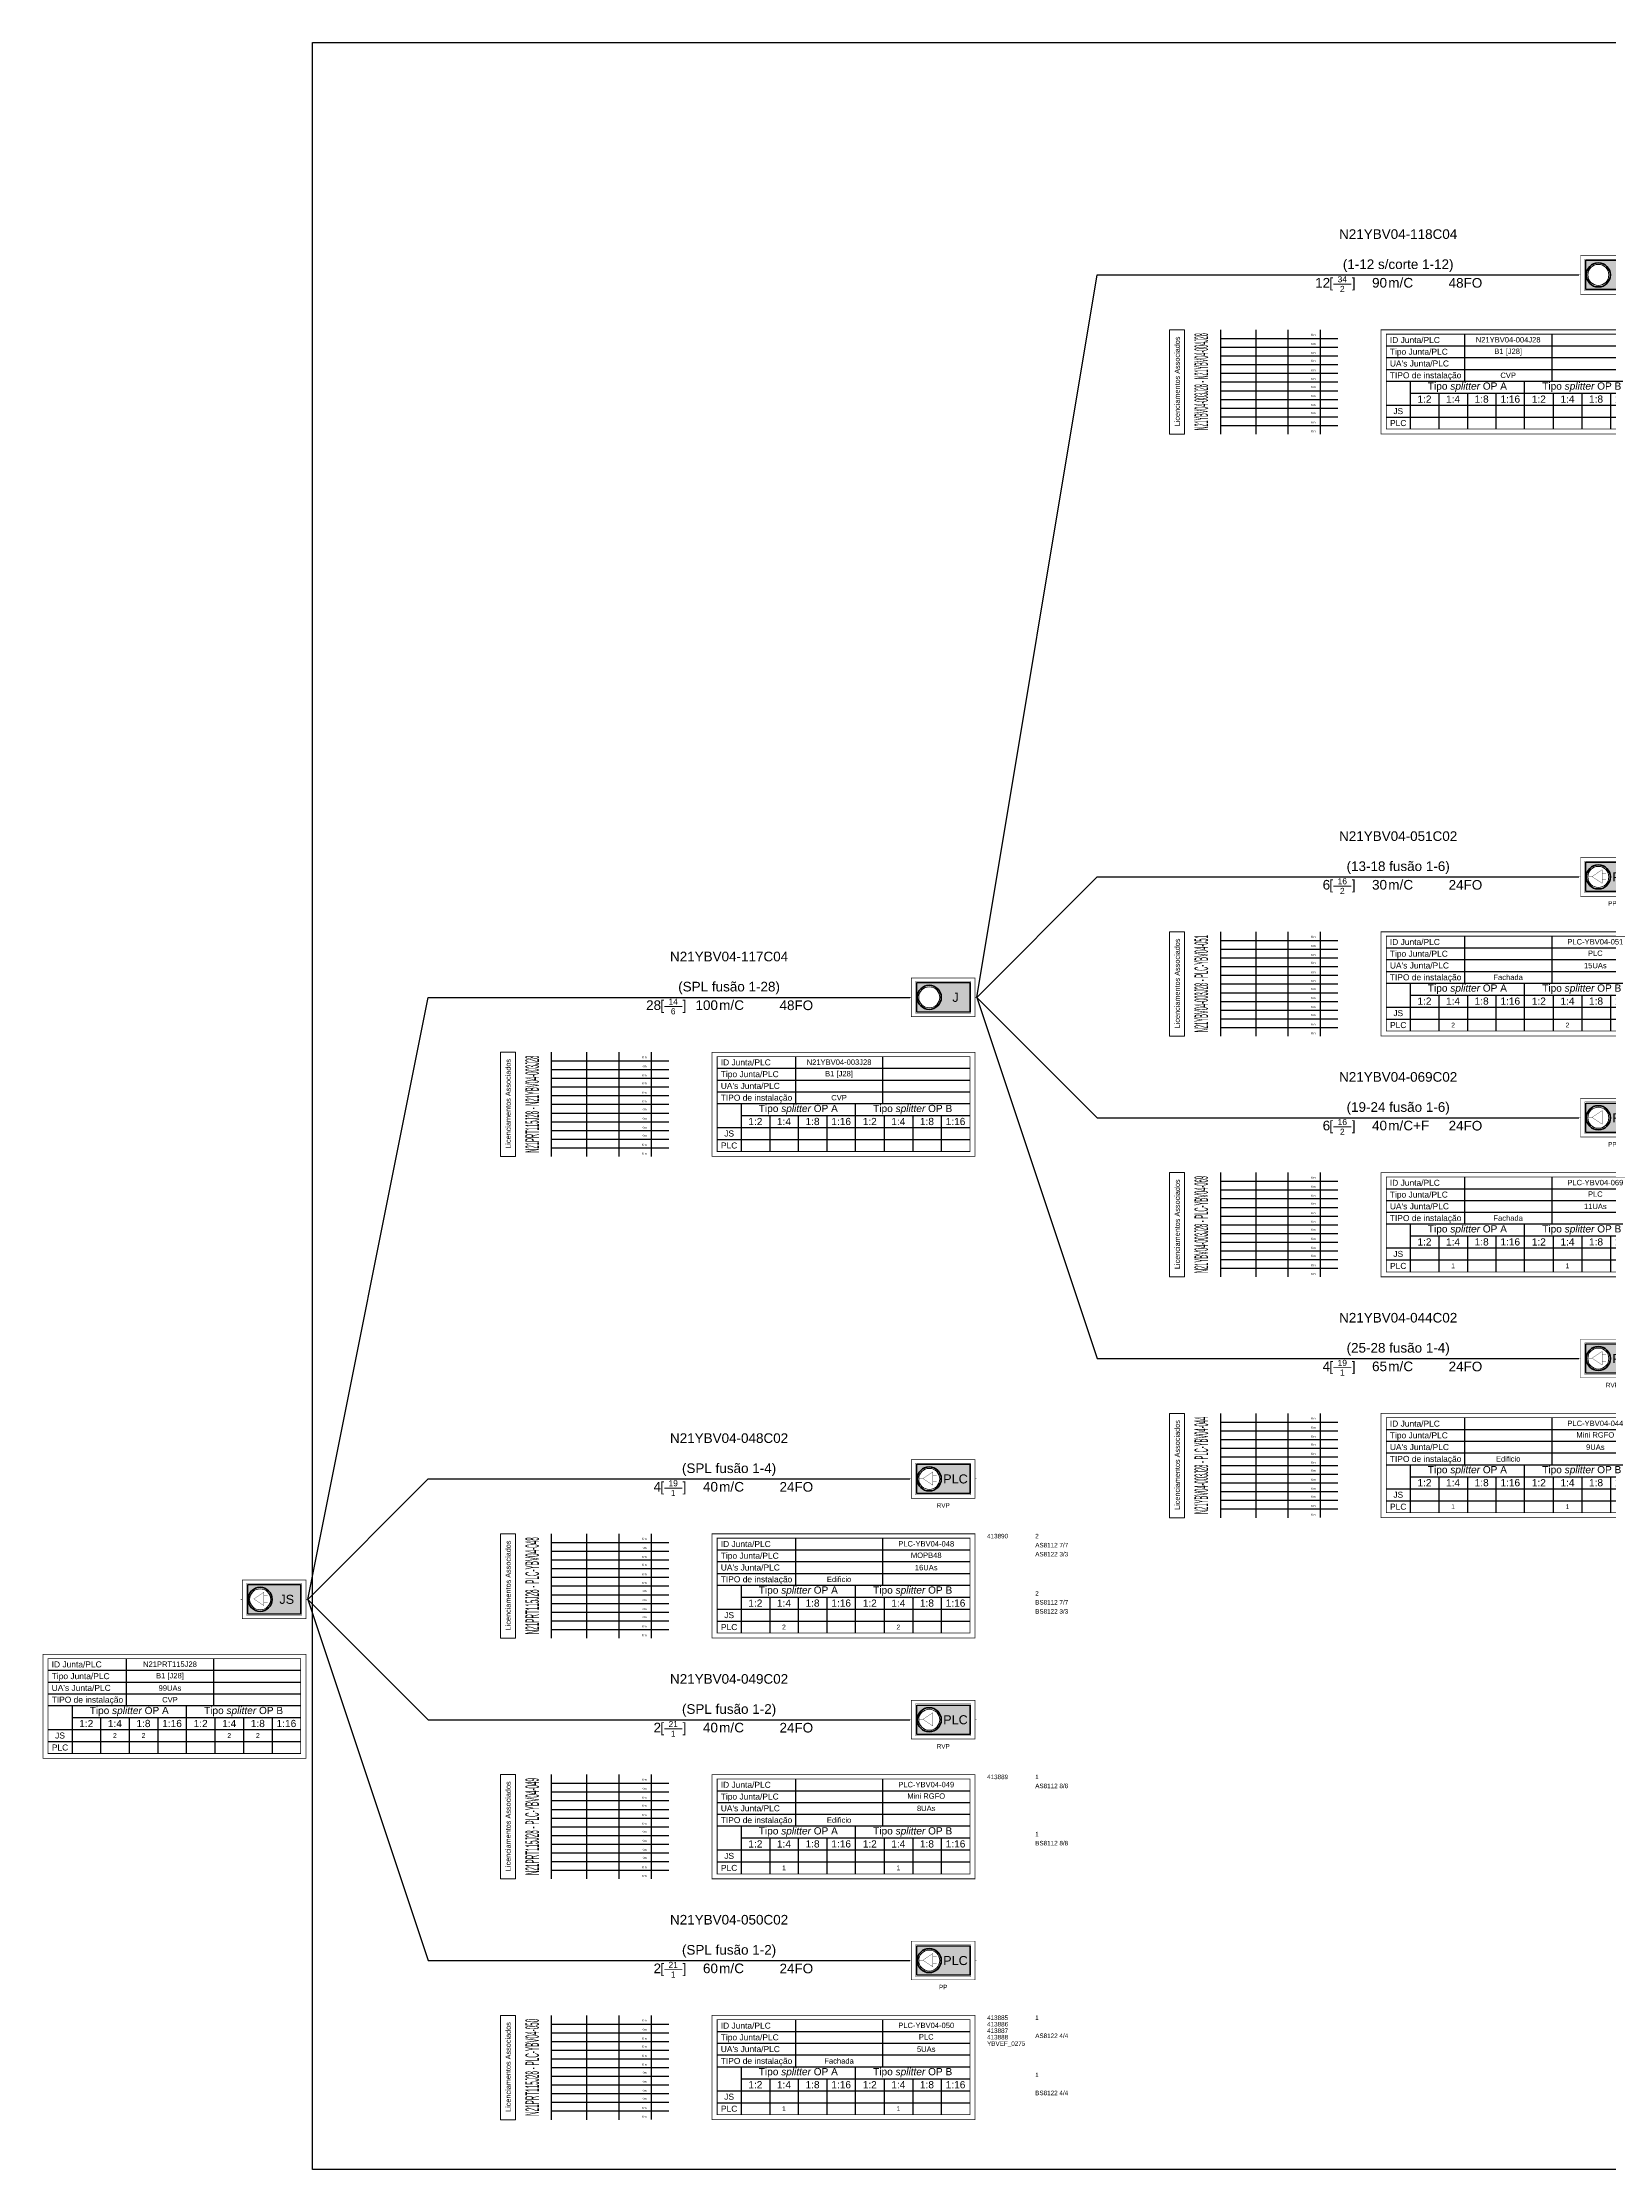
# Model space of a CAD drawing. Header units: metres. Extents: x 288 to 1034, y 827 to 7702.
# Drawn here: x 443 to 703.3, y 2716.1 to 3069.4 of the extents above; entities that cross this region are included whole.
import ezdxf
from ezdxf.enums import TextEntityAlignment as Align

# ---------------------------------------------------------------- set-up
doc = ezdxf.new("R2010")
doc.units = ezdxf.units.M
doc.header["$MEASUREMENT"] = 0
doc.set_wipeout_variables(frame=1)
for name, color, linetype in [('3-PROJ_FTTH_CABO', 7, 'Continuous'), ('3-PROJ_FTTH_JUNTA', 7, 'Continuous'), ('3-PROJ_FTTH_LICENCIAMENTOS', 7, 'Continuous'), ('3-PROJ_FTTH_PLC', 7, 'Continuous'), ('Licenciamentos Porto_2', 3, 'Continuous')]:
    doc.layers.add(name, color=color, linetype=linetype)
doc.styles.add('ARIAL', font='')
doc.styles.get('ARIAL').set_extended_font_data('Arial')

# ---------------------------------------------------------------- blocks, each defined once
blk = doc.blocks.new('*U26')
blk.add_hatch(color=31).paths.add_polyline_path([(9.97, -2.44), (1.18, -2.44), (1.18, 2.44), (9.97, 2.44)])
at = {"color": 7, "const_width": 0.0743}
for points in [[(0.29, 0), (0, 0)], [(11.15, 0), (10.86, 0)]]:
    blk.add_lwpolyline(points, dxfattribs=at)
at = {"color": 7}
for points, const_width in [([(10.86, -3.21), (0.29, -3.21), (0.29, 3.21), (10.86, 3.21)], 0.0929), ([(10.17, -2.63), (0.99, -2.63), (0.99, 2.63), (10.17, 2.63)], 0.0465)]:
    blk.add_lwpolyline(points, close=True, dxfattribs=dict(at, const_width=const_width))
at = {"color": 31}
blk.add_lwpolyline([(9.97, -2.44), (1.18, -2.44), (1.18, 2.44), (9.97, 2.44)], close=True, dxfattribs=at)
at = {"color": 7, "ltscale": 0.001}
blk.add_lwpolyline([(10.86, -9.12, 0.12, 0.12, 0), (10.86, -9.12, 0.12, 0.12, 0), (-32.84, -9.12, 0.12, 0.12, 0), (-32.84, -26.43, 0.12, 0.12, 0), (10.86, -26.43, 0.12, 0.12, 0), (10.86, -26.43, 0.12, 0.12, 0), (10.86, -9.12, 0, 0, 0)], format="xyseb", dxfattribs=at)
at = {"color": 7, "ltscale": 0.001, "const_width": 0.12}
blk.add_lwpolyline([(10, -25.61), (10, -25.61), (-31.98, -25.61), (-31.98, -9.84), (10, -9.84), (10, -9.84)], close=True, dxfattribs=at)
at = {"color": 7}
for points in [[(-18.98, -9.84), (-18.98, -17.65)], [(-4.49, -9.84), (-4.49, -17.65)], [(-31.98, -11.79), (10, -11.79)], [(-31.98, -13.74), (10, -13.74)], [(-31.98, -15.69), (10, -15.69)], [(-31.98, -17.65), (10, -17.65)], [(-28, -17.65), (-28, -25.61)], [(-9, -25.61), (-9, -17.65)], [(-28, -19.64), (10, -19.64)], [(-23.25, -19.64), (-23.25, -25.61)], [(-18.5, -19.64), (-18.5, -25.61)], [(-13.75, -19.64), (-13.75, -25.61)], [(-4.25, -19.64), (-4.25, -25.61)], [(0.5, -19.64), (0.5, -25.61)], [(5.25, -19.64), (5.25, -25.61)], [(-31.98, -21.63), (10, -21.63)], [(-31.98, -23.62), (10, -23.62)], [(-31.98, -23.62), (-13.57, -23.62), (10, -23.62)]]:
    blk.add_lwpolyline(points, dxfattribs=at)
at = {"color": 7, "style": 'ARIAL'}
for s, p in [('ID Junta/PLC', (-31.38, -10.81)), ('Tipo Junta/PLC', (-31.38, -12.76)), ('TIPO de instalação', (-31.38, -16.67)), ("UA's Junta/PLC", (-31.38, -14.71))]:
    blk.add_text(s, height=1, dxfattribs=at).set_placement(p, align=Align.MIDDLE_LEFT)
for s, p in [('PLC', (-29.99, -24.61)), ('JS', (-29.99, -22.62))]:
    blk.add_text(s, height=1, dxfattribs=at).set_placement(p, align=Align.MIDDLE_CENTER)
at = {"color": 7, "ltscale": 0.001, "char_height": 1.2, "attachment_point": 5, "style": 'ARIAL'}
for s, insert, width in [('{\\C114;1:2}', (-25.63, -20.63), 4.1115), ('{\\C114;Tipo \\fArial|b0|i1|c0|p34;splitter\\fArial|b0|i0|c0|p34; OP A}', (-18.5, -18.64), 14.6912), ('{\\C114;1:4}', (-20.88, -20.63), 4.1115), ('{\\C114;1:8}', (-16.13, -20.63), 4.1115), ('{\\C114;1:16}', (-11.38, -20.63), 4.1115), ('{\\C10;1:2}', (-6.63, -20.63), 4.1115), ('{\\C10;Tipo \\fArial|b0|i1|c0|p34;splitter\\fArial|b0|i0|c0|p34; OP B}', (0.5, -18.64), 14.6912), ('{\\C10;1:4}', (-1.88, -20.63), 4.1115), ('{\\C10;1:8}', (2.87, -20.63), 4.1115), ('{\\C10;1:16}', (7.62, -20.63), 4.1115)]:
    blk.add_mtext(s, dxfattribs=dict(at, insert=insert, width=width))
at = {"color": 4, "lineweight": 0, "style": 'ARIAL'}
blk.add_attdef('ALOCAÇÃO_RDP', text='', height=0.8, dxfattribs=at).set_placement((-0.91, -2.81), align=Align.MIDDLE_RIGHT)
blk.add_attdef('FO_RDP', text='', height=0.8, dxfattribs=at).set_placement((12.06, -2.81), align=Align.MIDDLE_LEFT)
at = {"color": 5, "lineweight": 0, "style": 'ARIAL'}
blk.add_attdef('FO_RTR+BKB', text='', height=0.8, dxfattribs=at).set_placement((12.07, -1.2), align=Align.MIDDLE_LEFT)
at = {"color": 1, "lineweight": 0, "style": 'ARIAL'}
blk.add_attdef('ALOCAÇÃO_RDS', text='', height=0.8, dxfattribs=at).set_placement((-0.89, -4.35), align=Align.MIDDLE_RIGHT)
at = {"color": 7, "lineweight": 0, "style": 'ARIAL'}
blk.add_attdef('MORADA', text='', height=0.75, dxfattribs=at).set_placement((10.86, -7.21), align=Align.MIDDLE_RIGHT)
at = {"color": 1, "lineweight": 0, "style": 'ARIAL'}
blk.add_attdef('FO_RDS', text='', height=0.8, dxfattribs=at).set_placement((12.09, -4.35), align=Align.MIDDLE_LEFT)
at = {"color": 7, "lineweight": 0, "style": 'ARIAL'}
for tag, p in [('JUNTA', (-11.73, -10.77)), ('TIPO_JUNTA', (-11.73, -12.68)), ('INSTALACAO', (-11.73, -16.67)), ('UA_JUNTA', (-11.73, -14.74)), ('NPOL_CVP', (2.75, -16.66))]:
    blk.add_attdef(tag, text='', height=0.9, dxfattribs=at).set_placement(p, align=Align.MIDDLE_CENTER)
at = {"color": 114, "style": 'ARIAL'}
for tag, p in [('(P)1:2_A', (-25.63, -24.61)), ('(J)1:2_A', (-25.63, -22.62)), ('(P)1:4_A', (-20.88, -24.61)), ('(J)1:4_A', (-20.88, -22.62)), ('(P)1:8_A', (-16.13, -24.61)), ('(J)1:8_A', (-16.13, -22.62)), ('(P)1:16_A', (-11.38, -24.61)), ('(J)1:16_A', (-11.38, -22.62))]:
    blk.add_attdef(tag, text='', height=0.8, dxfattribs=at).set_placement(p, align=Align.MIDDLE_CENTER)
at = {"color": 10, "style": 'ARIAL'}
for tag, p in [('(P)1:2_B', (-6.63, -24.61)), ('(J)1:2_B', (-6.63, -22.62)), ('(P)1:4_B', (-1.88, -24.61)), ('(J)1:4_B', (-1.88, -22.62)), ('(P)1:8_B', (2.87, -24.61)), ('(J)1:8_B', (2.87, -22.62)), ('(P)1:16_B', (7.62, -24.61)), ('(J)1:16_B', (7.62, -22.62))]:
    blk.add_attdef(tag, text='', height=0.8, dxfattribs=at).set_placement(p, align=Align.MIDDLE_CENTER)
at = {"color": 7, "lineweight": 0}
blk.add_wipeout([(3.7, -1.95), (3.43, -1.99), (3.09, -2), (2.79, -1.95), (2.57, -1.88), (2.34, -1.78), (2.03, -1.59), (1.77, -1.34), (1.58, -1.1), (1.47, -0.92), (1.35, -0.61), (1.28, -0.33), (1.25, 0), (1.3, 0.42), (1.38, 0.7), (1.51, 0.98), (1.63, 1.17), (1.83, 1.4), (1.98, 1.55), (2.18, 1.69), (2.4, 1.81), (2.69, 1.92), (2.92, 1.97), (3.27, 2), (3.51, 1.99), (3.73, 1.94), (3.98, 1.87), (4.15, 1.79), (4.31, 1.7), (4.51, 1.56), (4.66, 1.42), (4.79, 1.28), (4.96, 1.05), (5.05, 0.88), (5.15, 0.64), (5.21, 0.41), (5.25, 0.11), (5.23, -0.32), (5.19, -0.52), (5.11, -0.74), (4.96, -1.04), (4.78, -1.3), (4.57, -1.51), (4.25, -1.74), (3.96, -1.87)], dxfattribs=at)
at = {"color": 7, "const_width": 0.0465}
for points in [[(1.63, 0.06), (2.2, 0.06)], [(3.87, 0.62), (4.5, 0.62)], [(3.87, -0.49), (4.5, -0.49)]]:
    blk.add_lwpolyline(points, dxfattribs=at)
blk.add_lwpolyline([(2.2, 0.06), (3.87, -1.05), (3.87, 1.18)], close=True, dxfattribs=at)
at = {"color": 7, "lineweight": 40}
blk.add_circle((3.25, 0), 2, dxfattribs=at)
at = {"color": 7, "lineweight": 0}
blk.add_circle((3.25, 0), 1.75, dxfattribs=at)
blk.add_circle((3.25, 0), 1.75, dxfattribs=at)
at = {"color": 7, "style": 'ARIAL'}
blk.add_text('JS', height=1.5, dxfattribs=at).set_placement((7.67, 0), align=Align.MIDDLE_CENTER)
blk = doc.blocks.new('*U9')
blk.add_hatch(color=31).paths.add_polyline_path([(9.97, -2.44), (1.18, -2.44), (1.18, 2.44), (9.97, 2.44)])
at = {"color": 7}
for points, const_width in [([(0.29, 0), (0, 0)], 0.0743), ([(11.15, 0), (10.86, 0)], 0.0743), ([(-40.78, -1.52), (-37.77, -1.52)], 0.15)]:
    blk.add_lwpolyline(points, dxfattribs=dict(at, const_width=const_width))
for points, const_width in [([(10.86, -3.21), (0.29, -3.21), (0.29, 3.21), (10.86, 3.21)], 0.0929), ([(10.17, -2.63), (0.99, -2.63), (0.99, 2.63), (10.17, 2.63)], 0.0465)]:
    blk.add_lwpolyline(points, close=True, dxfattribs=dict(at, const_width=const_width))
at = {"color": 31}
blk.add_lwpolyline([(9.97, -2.44), (1.18, -2.44), (1.18, 2.44), (9.97, 2.44)], close=True, dxfattribs=at)
at = {"color": 7, "ltscale": 0.001}
blk.add_lwpolyline([(10.86, -9.12, 0.12, 0.12, 0), (10.86, -9.12, 0.12, 0.12, 0), (-32.84, -9.12, 0.12, 0.12, 0), (-32.84, -26.43, 0.12, 0.12, 0), (10.86, -26.43, 0.12, 0.12, 0), (10.86, -26.43, 0.12, 0.12, 0), (10.86, -9.12, 0, 0, 0)], format="xyseb", dxfattribs=at)
at = {"color": 7, "ltscale": 0.001, "const_width": 0.12}
blk.add_lwpolyline([(10, -25.61), (10, -25.61), (-31.98, -25.61), (-31.98, -9.84), (10, -9.84), (10, -9.84)], close=True, dxfattribs=at)
at = {"color": 7}
for points in [[(-18.98, -9.84), (-18.98, -17.65)], [(-4.49, -9.84), (-4.49, -17.65)], [(-31.98, -11.79), (10, -11.79)], [(-31.98, -13.74), (10, -13.74)], [(-31.98, -15.69), (10, -15.69)], [(-31.98, -17.65), (10, -17.65)], [(-28, -17.65), (-28, -25.61)], [(-9, -25.61), (-9, -17.65)], [(-28, -19.64), (10, -19.64)], [(-23.25, -19.64), (-23.25, -25.61)], [(-18.5, -19.64), (-18.5, -25.61)], [(-13.75, -19.64), (-13.75, -25.61)], [(-4.25, -19.64), (-4.25, -25.61)], [(0.5, -19.64), (0.5, -25.61)], [(5.25, -19.64), (5.25, -25.61)], [(-31.98, -21.63), (10, -21.63)], [(-31.98, -23.62), (10, -23.62)], [(-31.98, -23.62), (-13.57, -23.62), (10, -23.62)]]:
    blk.add_lwpolyline(points, dxfattribs=at)
at = {"color": 7, "style": 'ARIAL'}
blk.add_text('[     ]  ', height=1.6, dxfattribs=at).set_placement((-35.85, -0.5), align=Align.TOP_RIGHT)
for s, p in [('ID Junta/PLC', (-31.38, -10.81)), ('Tipo Junta/PLC', (-31.38, -12.76)), ('TIPO de instalação', (-31.38, -16.67)), ("UA's Junta/PLC", (-31.38, -14.71))]:
    blk.add_text(s, height=1, dxfattribs=at).set_placement(p, align=Align.MIDDLE_LEFT)
for s, p in [('PLC', (-29.99, -24.61)), ('JS', (-29.99, -22.62))]:
    blk.add_text(s, height=1, dxfattribs=at).set_placement(p, align=Align.MIDDLE_CENTER)
at = {"insert": (-31.65, -0.5), "char_height": 1.6, "width": 2.8224, "attachment_point": 1, "style": 'ARIAL'}
blk.add_mtext('m/', dxfattribs=at)
at = {"color": 7, "ltscale": 0.001, "char_height": 1.2, "attachment_point": 5, "style": 'ARIAL'}
for s, insert, width in [('{\\C114;1:2}', (-25.63, -20.63), 4.1115), ('{\\C114;Tipo \\fArial|b0|i1|c0|p34;splitter\\fArial|b0|i0|c0|p34; OP A}', (-18.5, -18.64), 14.6912), ('{\\C114;1:4}', (-20.88, -20.63), 4.1115), ('{\\C114;1:8}', (-16.13, -20.63), 4.1115), ('{\\C114;1:16}', (-11.38, -20.63), 4.1115), ('{\\C10;1:2}', (-6.63, -20.63), 4.1115), ('{\\C10;Tipo \\fArial|b0|i1|c0|p34;splitter\\fArial|b0|i0|c0|p34; OP B}', (0.5, -18.64), 14.6912), ('{\\C10;1:4}', (-1.88, -20.63), 4.1115), ('{\\C10;1:8}', (2.87, -20.63), 4.1115), ('{\\C10;1:16}', (7.62, -20.63), 4.1115)]:
    blk.add_mtext(s, dxfattribs=dict(at, insert=insert, width=width))
at = {"color": 7, "style": 'ARIAL'}
for tag, p in [('ID_CABO', (-30, 5.5)), ('ID_CABO2', (-30, 3)), ('ID_CABO3', (-30, 0.5))]:
    blk.add_attdef(tag, text='', height=1.6, dxfattribs=at).set_placement(p, align=Align.BOTTOM_CENTER)
at = {"color": 7, "lineweight": 0, "style": 'ARIAL'}
blk.add_attdef('FO_ACTIVAS', text='', height=1.6, dxfattribs=at).set_placement((-41.3, -0.5), align=Align.TOP_RIGHT)
for tag, height, p in [('FO_RESERVA', 1, (-39.28, -2.32)), ('FO_MORTAS', 1, (-39.28, -0.72)), ('PLC', 0.9, (2.75, -10.77)), ('TIPO_PLC', 0.9, (2.75, -12.68)), ('INSTALACAO', 0.9, (-11.73, -16.67)), ('NPOL_CVP', 0.9, (2.75, -16.66)), ('UA_PLC', 0.9, (2.75, -14.72))]:
    blk.add_attdef(tag, text='', height=height, dxfattribs=at).set_placement(p, align=Align.MIDDLE_CENTER)
at = {"color": 7, "style": 'ARIAL'}
blk.add_attdef('METROS', text='', height=1.6, dxfattribs=at).set_placement((-31.85, -0.5), align=Align.TOP_RIGHT)
for tag, height, p in [('TIPO_INSTALACAO', 1.6, (-29.13, -0.5)), ('CAPACIDADE', 1.6, (-21.62, -0.52)), ('BID1', 0.75, (12.86, -9.12)), ('BID2', 0.75, (12.86, -10.2)), ('BID3', 0.75, (12.86, -11.27)), ('BID4', 0.75, (12.86, -12.35)), ('BID5', 0.75, (12.86, -13.42)), ('BID6', 0.75, (12.86, -14.5)), ('BID7', 0.75, (12.86, -15.57)), ('BID8', 0.75, (12.86, -16.65)), ('BID9', 0.75, (12.86, -17.73)), ('BID10', 0.75, (12.86, -18.8)), ('BID11', 0.75, (12.86, -19.88)), ('BID12', 0.75, (12.86, -20.95)), ('BID13', 0.75, (12.86, -22.03)), ('BID14', 0.75, (12.86, -23.11)), ('BID15', 0.75, (12.86, -24.18)), ('BID16', 0.75, (12.86, -25.26)), ('BID17', 0.75, (12.86, -26.33)), ('BID18', 0.75, (12.86, -27.41)), ('BID19', 0.75, (12.86, -28.49)), ('BID20', 0.75, (12.86, -29.56)), ('BID21', 0.75, (12.86, -30.64)), ('BID22', 0.75, (12.86, -31.71)), ('BID23', 0.75, (12.86, -32.79)), ('BID24', 0.75, (12.86, -33.86))]:
    blk.add_attdef(tag, text='', height=height, dxfattribs=at).set_placement(p, align=Align.TOP_LEFT)
at = {"color": 1, "lineweight": 0, "style": 'ARIAL'}
blk.add_attdef('ALOCAÇÃO_RDS', text='', height=0.8, dxfattribs=at).set_placement((-0.89, -4.35), align=Align.MIDDLE_RIGHT)
at = {"color": 7, "style": 'ARIAL'}
for tag, p in [('N_RAISER(X)', (5.58, -4.41)), ('F.B.(X)', (5.58, -5.81))]:
    blk.add_attdef(tag, text='', height=0.75, dxfattribs=at).set_placement(p, align=Align.MIDDLE_CENTER)
at = {"color": 7, "lineweight": 0, "style": 'ARIAL'}
blk.add_attdef('MORADA', text='', height=0.75, dxfattribs=at).set_placement((10.86, -7.21), align=Align.MIDDLE_RIGHT)
at = {"color": 1, "lineweight": 0, "style": 'ARIAL'}
blk.add_attdef('FO_RDS', text='', height=0.8, dxfattribs=at).set_placement((12.09, -4.35), align=Align.MIDDLE_LEFT)
at = {"color": 114, "style": 'ARIAL'}
for tag, p in [('FA_OPA', (20.86, -9.12)), ('A_SPL_1', (20.86, -10.62)), ('A_SPL_2', (20.86, -12.12)), ('A_SPL_3', (20.86, -13.62)), ('A_SPL_4', (20.86, -15.12)), ('A_SPL_5', (20.86, -16.62))]:
    blk.add_attdef(tag, text='', height=0.75, dxfattribs=at).set_placement(p, align=Align.TOP_LEFT)
at = {"color": 1, "style": 'ARIAL'}
for tag, p in [('FA_OPB', (20.86, -18.62)), ('B_SPL_1', (20.86, -20.12)), ('B_SPL_2', (20.86, -21.62)), ('B_SPL_3', (20.86, -23.12)), ('B_SPL_4', (20.86, -24.62)), ('B_SPL_5', (20.86, -26.12))]:
    blk.add_attdef(tag, text='', height=0.75, dxfattribs=at).set_placement(p, align=Align.TOP_LEFT)
at = {"color": 114, "style": 'ARIAL'}
for tag, p in [('(P)1:2_A', (-25.63, -24.61)), ('(J)1:2_A', (-25.63, -22.62)), ('(P)1:4_A', (-20.88, -24.61)), ('(J)1:4_A', (-20.88, -22.62)), ('(P)1:8_A', (-16.13, -24.61)), ('(J)1:8_A', (-16.13, -22.62)), ('(P)1:16_A', (-11.38, -24.61)), ('(J)1:16_A', (-11.38, -22.62))]:
    blk.add_attdef(tag, text='', height=0.8, dxfattribs=at).set_placement(p, align=Align.MIDDLE_CENTER)
at = {"color": 10, "style": 'ARIAL'}
for tag, p in [('(P)1:2_B', (-6.63, -24.61)), ('(J)1:2_B', (-6.63, -22.62)), ('(P)1:4_B', (-1.88, -24.61)), ('(J)1:4_B', (-1.88, -22.62)), ('(P)1:8_B', (2.87, -24.61)), ('(J)1:8_B', (2.87, -22.62)), ('(P)1:16_B', (7.62, -24.61)), ('(J)1:16_B', (7.62, -22.62))]:
    blk.add_attdef(tag, text='', height=0.8, dxfattribs=at).set_placement(p, align=Align.MIDDLE_CENTER)
at = {"color": 7, "lineweight": 0}
blk.add_wipeout([(3.7, -1.95), (3.43, -1.99), (3.09, -2), (2.79, -1.95), (2.57, -1.88), (2.34, -1.78), (2.03, -1.59), (1.77, -1.34), (1.58, -1.1), (1.47, -0.92), (1.35, -0.61), (1.28, -0.33), (1.25, 0), (1.3, 0.42), (1.38, 0.7), (1.51, 0.98), (1.63, 1.17), (1.83, 1.4), (1.98, 1.55), (2.18, 1.69), (2.4, 1.81), (2.69, 1.92), (2.92, 1.97), (3.27, 2), (3.51, 1.99), (3.73, 1.94), (3.98, 1.87), (4.15, 1.79), (4.31, 1.7), (4.51, 1.56), (4.66, 1.42), (4.79, 1.28), (4.96, 1.05), (5.05, 0.88), (5.15, 0.64), (5.21, 0.41), (5.25, 0.11), (5.23, -0.32), (5.19, -0.52), (5.11, -0.74), (4.96, -1.04), (4.78, -1.3), (4.57, -1.51), (4.25, -1.74), (3.96, -1.87)], dxfattribs=at)
at = {"color": 7, "const_width": 0.0465}
for points in [[(1.63, 0.06), (2.2, 0.06)], [(3.87, 0.62), (4.5, 0.62)], [(3.87, -0.49), (4.5, -0.49)]]:
    blk.add_lwpolyline(points, dxfattribs=at)
blk.add_lwpolyline([(2.2, 0.06), (3.87, -1.05), (3.87, 1.18)], close=True, dxfattribs=at)
at = {"color": 7, "lineweight": 40}
blk.add_circle((3.25, 0), 2, dxfattribs=at)
at = {"color": 7, "lineweight": 0}
blk.add_circle((3.25, 0), 1.75, dxfattribs=at)
blk.add_circle((3.25, 0), 1.75, dxfattribs=at)
at = {"color": 7, "style": 'ARIAL'}
blk.add_text('PLC', height=1.5, dxfattribs=at).set_placement((7.61, 0), align=Align.MIDDLE_CENTER)
blk = doc.blocks.new('*U6')
blk.add_hatch(color=31).paths.add_polyline_path([(9.97, -2.44), (1.18, -2.44), (1.18, 2.44), (9.97, 2.44)])
at = {"color": 7}
for points, const_width in [([(0.29, 0), (0, 0)], 0.0743), ([(11.15, 0), (10.86, 0)], 0.0743), ([(-40.78, -1.52), (-37.77, -1.52)], 0.15)]:
    blk.add_lwpolyline(points, dxfattribs=dict(at, const_width=const_width))
for points, const_width in [([(10.86, -3.21), (0.29, -3.21), (0.29, 3.21), (10.86, 3.21)], 0.0929), ([(10.17, -2.63), (0.99, -2.63), (0.99, 2.63), (10.17, 2.63)], 0.0465)]:
    blk.add_lwpolyline(points, close=True, dxfattribs=dict(at, const_width=const_width))
at = {"color": 31}
blk.add_lwpolyline([(9.97, -2.44), (1.18, -2.44), (1.18, 2.44), (9.97, 2.44)], close=True, dxfattribs=at)
at = {"color": 7, "ltscale": 0.001}
blk.add_lwpolyline([(10.86, -9.12, 0.12, 0.12, 0), (10.86, -9.12, 0.12, 0.12, 0), (-32.84, -9.12, 0.12, 0.12, 0), (-32.84, -26.43, 0.12, 0.12, 0), (10.86, -26.43, 0.12, 0.12, 0), (10.86, -26.43, 0.12, 0.12, 0), (10.86, -9.12, 0, 0, 0)], format="xyseb", dxfattribs=at)
at = {"color": 7, "ltscale": 0.001, "const_width": 0.12}
blk.add_lwpolyline([(10, -25.61), (10, -25.61), (-31.98, -25.61), (-31.98, -9.84), (10, -9.84), (10, -9.84)], close=True, dxfattribs=at)
at = {"color": 7}
for points in [[(-18.98, -9.84), (-18.98, -17.65)], [(-4.49, -9.84), (-4.49, -17.65)], [(-31.98, -11.79), (10, -11.79)], [(-31.98, -13.74), (10, -13.74)], [(-31.98, -15.69), (10, -15.69)], [(-31.98, -17.65), (10, -17.65)], [(-28, -17.65), (-28, -25.61)], [(-9, -25.61), (-9, -17.65)], [(-28, -19.64), (10, -19.64)], [(-23.25, -19.64), (-23.25, -25.61)], [(-18.5, -19.64), (-18.5, -25.61)], [(-13.75, -19.64), (-13.75, -25.61)], [(-4.25, -19.64), (-4.25, -25.61)], [(0.5, -19.64), (0.5, -25.61)], [(5.25, -19.64), (5.25, -25.61)], [(-31.98, -21.63), (10, -21.63)], [(-31.98, -23.62), (10, -23.62)], [(-31.98, -23.62), (-13.57, -23.62), (10, -23.62)]]:
    blk.add_lwpolyline(points, dxfattribs=at)
at = {"color": 7, "style": 'ARIAL'}
for s, height, p in [('J', 1.5, (7.61, 0)), ('PLC', 1, (-29.99, -24.61)), ('JS', 1, (-29.99, -22.62))]:
    blk.add_text(s, height=height, dxfattribs=at).set_placement(p, align=Align.MIDDLE_CENTER)
blk.add_text('[     ]  ', height=1.6, dxfattribs=at).set_placement((-35.85, -0.5), align=Align.TOP_RIGHT)
for s, p in [('ID Junta/PLC', (-31.38, -10.81)), ('Tipo Junta/PLC', (-31.38, -12.76)), ('TIPO de instalação', (-31.38, -16.67)), ("UA's Junta/PLC", (-31.38, -14.71))]:
    blk.add_text(s, height=1, dxfattribs=at).set_placement(p, align=Align.MIDDLE_LEFT)
at = {"insert": (-31.65, -0.5), "char_height": 1.6, "width": 2.8224, "attachment_point": 1, "style": 'ARIAL'}
blk.add_mtext('m/', dxfattribs=at)
at = {"color": 7, "ltscale": 0.001, "char_height": 1.2, "attachment_point": 5, "style": 'ARIAL'}
for s, insert, width in [('{\\C114;1:2}', (-25.63, -20.63), 4.1115), ('{\\C114;Tipo \\fArial|b0|i1|c0|p34;splitter\\fArial|b0|i0|c0|p34; OP A}', (-18.5, -18.64), 14.6912), ('{\\C114;1:4}', (-20.88, -20.63), 4.1115), ('{\\C114;1:8}', (-16.13, -20.63), 4.1115), ('{\\C114;1:16}', (-11.38, -20.63), 4.1115), ('{\\C10;1:2}', (-6.63, -20.63), 4.1115), ('{\\C10;Tipo \\fArial|b0|i1|c0|p34;splitter\\fArial|b0|i0|c0|p34; OP B}', (0.5, -18.64), 14.6912), ('{\\C10;1:4}', (-1.88, -20.63), 4.1115), ('{\\C10;1:8}', (2.87, -20.63), 4.1115), ('{\\C10;1:16}', (7.62, -20.63), 4.1115)]:
    blk.add_mtext(s, dxfattribs=dict(at, insert=insert, width=width))
at = {"color": 7, "style": 'ARIAL'}
for tag, p in [('ID_CABO', (-30, 5.5)), ('ID_CABO2', (-30, 3)), ('ID_CABO3', (-30, 0.5))]:
    blk.add_attdef(tag, text='', height=1.6, dxfattribs=at).set_placement(p, align=Align.BOTTOM_CENTER)
at = {"color": 7, "lineweight": 0, "style": 'ARIAL'}
blk.add_attdef('FO_ACTIVAS', text='', height=1.6, dxfattribs=at).set_placement((-41.3, -0.5), align=Align.TOP_RIGHT)
for tag, height, p in [('FO_RESERVA', 1, (-39.28, -2.32)), ('FO_MORTAS', 1, (-39.28, -0.72)), ('JUNTA', 0.9, (-11.73, -10.77)), ('TIPO_JUNTA', 0.9, (-11.73, -12.68)), ('INSTALACAO', 0.9, (-11.73, -16.67)), ('NPOL_CVP', 0.9, (2.75, -16.66))]:
    blk.add_attdef(tag, text='', height=height, dxfattribs=at).set_placement(p, align=Align.MIDDLE_CENTER)
at = {"color": 7, "style": 'ARIAL'}
blk.add_attdef('METROS', text='', height=1.6, dxfattribs=at).set_placement((-31.85, -0.5), align=Align.TOP_RIGHT)
for tag, p in [('TIPO_INSTALACAO', (-29.13, -0.5)), ('CAPACIDADE', (-21.62, -0.52))]:
    blk.add_attdef(tag, text='', height=1.6, dxfattribs=at).set_placement(p, align=Align.TOP_LEFT)
at = {"color": 4, "lineweight": 0, "style": 'ARIAL'}
blk.add_attdef('ALOCAÇÃO_RDP', text='', height=0.8, dxfattribs=at).set_placement((-0.91, -2.81), align=Align.MIDDLE_RIGHT)
blk.add_attdef('FO_RDP', text='', height=0.8, dxfattribs=at).set_placement((12.06, -2.81), align=Align.MIDDLE_LEFT)
at = {"color": 5, "lineweight": 0, "style": 'ARIAL'}
blk.add_attdef('FO_RTR+BKB', text='', height=0.8, dxfattribs=at).set_placement((12.07, -1.2), align=Align.MIDDLE_LEFT)
at = {"color": 1, "lineweight": 0, "style": 'ARIAL'}
blk.add_attdef('ALOCAÇÃO_RDS', text='', height=0.8, dxfattribs=at).set_placement((-0.89, -4.35), align=Align.MIDDLE_RIGHT)
at = {"color": 7, "lineweight": 0, "style": 'ARIAL'}
blk.add_attdef('MORADA', text='', height=0.75, dxfattribs=at).set_placement((10.86, -7.21), align=Align.MIDDLE_RIGHT)
at = {"color": 1, "lineweight": 0, "style": 'ARIAL'}
blk.add_attdef('FO_RDS', text='', height=0.8, dxfattribs=at).set_placement((12.09, -4.35), align=Align.MIDDLE_LEFT)
at = {"color": 114, "style": 'ARIAL'}
for tag, p in [('(P)1:2_A', (-25.63, -24.61)), ('(J)1:2_A', (-25.63, -22.62)), ('(P)1:4_A', (-20.88, -24.61)), ('(J)1:4_A', (-20.88, -22.62)), ('(P)1:8_A', (-16.13, -24.61)), ('(J)1:8_A', (-16.13, -22.62)), ('(P)1:16_A', (-11.38, -24.61)), ('(J)1:16_A', (-11.38, -22.62))]:
    blk.add_attdef(tag, text='', height=0.8, dxfattribs=at).set_placement(p, align=Align.MIDDLE_CENTER)
at = {"color": 10, "style": 'ARIAL'}
for tag, p in [('(P)1:2_B', (-6.63, -24.61)), ('(J)1:2_B', (-6.63, -22.62)), ('(P)1:4_B', (-1.88, -24.61)), ('(J)1:4_B', (-1.88, -22.62)), ('(P)1:8_B', (2.87, -24.61)), ('(J)1:8_B', (2.87, -22.62)), ('(P)1:16_B', (7.62, -24.61)), ('(J)1:16_B', (7.62, -22.62))]:
    blk.add_attdef(tag, text='', height=0.8, dxfattribs=at).set_placement(p, align=Align.MIDDLE_CENTER)
at = {"color": 7, "lineweight": 0}
blk.add_wipeout([(3.7, -1.95), (3.43, -1.99), (3.09, -2), (2.79, -1.95), (2.57, -1.88), (2.34, -1.78), (2.03, -1.59), (1.77, -1.34), (1.58, -1.1), (1.47, -0.92), (1.35, -0.61), (1.28, -0.33), (1.25, 0), (1.3, 0.42), (1.38, 0.7), (1.51, 0.98), (1.63, 1.17), (1.83, 1.4), (1.98, 1.55), (2.18, 1.69), (2.4, 1.81), (2.69, 1.92), (2.92, 1.97), (3.27, 2), (3.51, 1.99), (3.73, 1.94), (3.98, 1.87), (4.15, 1.79), (4.31, 1.7), (4.51, 1.56), (4.66, 1.42), (4.79, 1.28), (4.96, 1.05), (5.05, 0.88), (5.15, 0.64), (5.21, 0.41), (5.25, 0.11), (5.23, -0.32), (5.19, -0.52), (5.11, -0.74), (4.96, -1.04), (4.78, -1.3), (4.57, -1.51), (4.25, -1.74), (3.96, -1.87)], dxfattribs=at)
at = {"color": 7, "lineweight": 40}
blk.add_circle((3.25, 0), 2, dxfattribs=at)
at = {"color": 7, "lineweight": 0}
blk.add_circle((3.25, 0), 1.75, dxfattribs=at)
blk.add_circle((3.25, 0), 1.75, dxfattribs=at)
blk = doc.blocks.new('Troço Sinoptico')
at = {"color": 7, "lineweight": 0, "style": 'ARIAL'}
for tag, p in [('D1', (-16.57, -9.75)), ('T1', (-10.78, -9.77)), ('E1', (-1.22, -9.77)), ('D2', (-16.57, -11.26))]:
    blk.add_attdef(tag, text='', height=0.631, dxfattribs=at).set_placement(p, align=Align.MIDDLE_CENTER)
blk.add_attdef('XXX1', text='', height=0.631, dxfattribs=at).set_placement((-4.58, -9.81), align=Align.MIDDLE_RIGHT)
at = {"color": 7}
blk.add_wipeout([(-27.96, -26.44), (-27.96, -9.12), (0, -9.12), (0, -26.43)], dxfattribs=at)
at = {"color": 7, "lineweight": 0}
blk.add_lwpolyline([(-27.96, -26.44), (-25.49, -26.44), (-25.49, -9.12), (-27.96, -9.12)], close=True, dxfattribs=at)
at = {"color": 7}
for points in [[(-19.54, -9.12), (-19.54, -26.44)], [(-19.54, -10.56), (0, -10.56)], [(-13.66, -9.12), (-13.66, -17.78)], [(-8.33, -9.12), (-8.33, -17.78)], [(-2.94, -9.12), (-2.94, -17.77)], [(-19.54, -12), (0, -12)], [(-19.54, -13.44), (0, -13.44)], [(-19.54, -14.89), (0, -14.89)], [(-19.54, -16.33), (0, -16.33)], [(-19.54, -17.77), (0, -17.77)], [(-19.54, -19.23), (0, -19.23)], [(-19.54, -20.67), (0, -20.67)], [(-13.66, -17.78), (-13.66, -26.44)], [(-8.33, -17.78), (-8.33, -26.44)], [(-2.94, -17.78), (-2.94, -26.43)], [(-19.54, -22.11), (0, -22.11)], [(-19.54, -23.55), (0, -23.55)], [(-19.54, -24.99), (0, -24.99)]]:
    blk.add_lwpolyline(points, dxfattribs=at)
at = {"color": 7, "lineweight": 0, "true_color": 0xffffff, "insert": (-26.69, -17.69), "char_height": 0.865, "width": 17.7947, "attachment_point": 5, "rotation": 90, "style": 'ARIAL'}
blk.add_mtext('Licenciamentos Associados', dxfattribs=at)
at = {"color": 7, "lineweight": 0, "char_height": 0.355, "width": 6.2282, "attachment_point": 2, "style": 'ARIAL'}
for insert in [(-4.09, -9.77), (-4.1, -11.28), (-4.09, -14.1), (-4.09, -12.78), (-4.09, -15.66), (-4.09, -17.1), (-4.1, -18.43), (-4.1, -19.94), (-4.1, -21.44), (-4.1, -22.77), (-4.09, -24.32), (-4.09, -25.77)]:
    blk.add_mtext('Km', dxfattribs=dict(at, insert=insert))
at = {"color": 7, "lineweight": 0, "style": 'ARIAL', "width": 0.580821}
blk.add_attdef('ORIGEM-DESTINO', text='', height=2.25, rotation=90, dxfattribs=at).set_placement((-21.59, -25.83), (-21.59, -9.68), align=Align.FIT)
at = {"color": 7, "lineweight": 0, "style": 'ARIAL'}
for tag, p in [('D3', (-16.57, -12.76)), ('D4', (-16.57, -14.09)), ('T2', (-10.78, -11.28)), ('T3', (-10.78, -12.77)), ('T4', (-10.78, -14.1)), ('E2', (-1.22, -11.3)), ('E3', (-1.22, -12.78)), ('E4', (-1.22, -14.1)), ('D5', (-16.57, -15.64)), ('D6', (-16.57, -17.08)), ('T5', (-10.78, -15.65)), ('T6', (-10.78, -17.09)), ('E5', (-1.22, -15.65)), ('E6', (-1.22, -17.09)), ('D7', (-16.57, -18.42)), ('D8', (-16.57, -19.93)), ('D9', (-16.57, -21.42)), ('T7', (-10.78, -18.43)), ('T8', (-10.79, -19.94)), ('T9', (-10.79, -21.44)), ('E7', (-1.22, -18.43)), ('E8', (-1.22, -19.97)), ('E9', (-1.22, -21.45)), ('D10', (-16.57, -22.75)), ('D11', (-16.57, -24.3)), ('T10', (-10.78, -22.77)), ('T11', (-10.79, -24.31)), ('E10', (-1.22, -22.77)), ('E11', (-1.22, -24.31)), ('D12', (-16.57, -25.74)), ('T12', (-10.79, -25.76)), ('E12', (-1.22, -25.76))]:
    blk.add_attdef(tag, text='', height=0.631, dxfattribs=at).set_placement(p, align=Align.MIDDLE_CENTER)
for tag, p in [('XXX2', (-4.59, -11.32)), ('XXX3', (-4.58, -12.81)), ('XXX4', (-4.59, -14.14)), ('XXX5', (-4.58, -15.69)), ('XXX6', (-4.58, -17.13)), ('XXX7', (-4.59, -18.47)), ('XXX8', (-4.59, -19.98)), ('XXX9', (-4.59, -21.48)), ('XXX10', (-4.59, -22.81)), ('XXX11', (-4.58, -24.35)), ('XXX12', (-4.58, -25.8))]:
    blk.add_attdef(tag, text='', height=0.631, dxfattribs=at).set_placement(p, align=Align.MIDDLE_RIGHT)
at = {"color": 7, "lineweight": 0, "style": 'ARIAL', "flags": 1}
blk.add_attdef('ID', text='', height=0.631, dxfattribs=at).set_placement((-13.98, -27.67), align=Align.MIDDLE_CENTER)
at = {"layer": 'Defpoints', "flags": 1}
for tag, p in [('TROCO', (-28.25, -8.29)), ('GAMA', (-13.98, -8.55))]:
    blk.add_attdef(tag, p, '', height=2.16, dxfattribs=at)

msp = doc.modelspace()

# ---------------------------------------------------------------- linework, layer by layer
at = {"layer": '3-PROJ_FTTH_CABO'}
for points in [[(618.18, 3030.82), (698.18, 3030.82)], [(618.18, 2930.82), (698.18, 2930.82)], [(507.03, 2910.82), (587.03, 2910.82)], [(618.18, 2890.82), (698.18, 2890.82)], [(618.18, 2850.82), (698.18, 2850.82)], [(507.03, 2830.82), (587.03, 2830.82)], [(507.03, 2790.82), (587.03, 2790.82)], [(507.03, 2750.82), (587.03, 2750.82)]]:
    msp.add_lwpolyline(points, dxfattribs=at)

# ---------------------------------------------------------------- block references
at = {"layer": '3-PROJ_FTTH_JUNTA'}
msp.add_blockref('*U26', (475.88, 2810.82), dxfattribs=at).add_auto_attribs({'JUNTA': 'N21PRT115J28', 'TIPO_JUNTA': 'B1 [J28]', 'UA_JUNTA': '99UAs', 'INSTALACAO': 'CVP', '(J)1:4_A': '2', '(J)1:8_A': '2', '(J)1:4_B': '2', '(J)1:8_B': '2'})

# ---------------------------------------------------------------- next in the draw order: linework, layer by layer
at = {"layer": '3-PROJ_FTTH_CABO'}
for points in [[(487.03, 2810.82), (507.03, 2910.82)], [(487.03, 2810.82), (507.03, 2830.82)], [(487.03, 2810.82), (507.03, 2790.82)], [(487.03, 2810.82), (507.03, 2750.82)]]:
    msp.add_lwpolyline(points, dxfattribs=at)

# ---------------------------------------------------------------- next in the draw order: block references
at = {"layer": '3-PROJ_FTTH_JUNTA'}
for p, values in [((698.18, 3030.82), {'JUNTA': 'N21YBV04-004J28', 'TIPO_JUNTA': 'B1 [J28]', 'INSTALACAO': 'CVP', 'ID_CABO': 'N21YBV04-118C04', 'ID_CABO3': '(1-12 s/corte 1-12)', 'FO_ACTIVAS': '12', 'FO_MORTAS': '34', 'FO_RESERVA': '2', 'METROS': '90', 'TIPO_INSTALACAO': 'C', 'CAPACIDADE': '48FO'}), ((587.03, 2910.82), {'JUNTA': 'N21YBV04-003J28', 'TIPO_JUNTA': 'B1 [J28]', 'INSTALACAO': 'CVP', 'ID_CABO': 'N21YBV04-117C04', 'ID_CABO3': '(SPL fusão 1-28)', 'FO_ACTIVAS': '28', 'FO_MORTAS': '14', 'FO_RESERVA': '6', 'METROS': '100', 'TIPO_INSTALACAO': 'C', 'CAPACIDADE': '48FO'})]:
    msp.add_blockref('*U6', p, dxfattribs=at).add_auto_attribs(values)
at = {"layer": '3-PROJ_FTTH_PLC'}
for p, values in [((698.18, 2930.82), {'PLC': 'PLC-YBV04-051', 'TIPO_PLC': 'PLC', 'UA_PLC': '15UAs', 'INSTALACAO': 'Fachada', '(P)1:4_A': '2', '(P)1:4_B': '2', 'BID1': '413861', 'BID2': '413862', 'BID3': '413881', 'BID4': '413860', 'BID5': '413859', 'FA_OPA': '2', 'A_SPL_1': 'AS8112 4/4', 'A_SPL_2': 'AS8122 2/2', 'FA_OPB': '2', 'B_SPL_1': 'BS8112 4/4', 'B_SPL_2': 'BS8122 2/2', 'N_RAISER(X)': 'PP', 'ID_CABO': 'N21YBV04-051C02', 'ID_CABO3': '(13-18 fusão 1-6)', 'FO_ACTIVAS': '6', 'FO_MORTAS': '16', 'FO_RESERVA': '2', 'METROS': '30', 'TIPO_INSTALACAO': 'C', 'CAPACIDADE': '24FO'}), ((698.18, 2890.82), {'PLC': 'PLC-YBV04-069', 'TIPO_PLC': 'PLC', 'UA_PLC': '11UAs', 'INSTALACAO': 'Fachada', '(P)1:4_A': '1', '(P)1:4_B': '1', 'BID1': '413884', 'BID2': '413883', 'BID3': '413882', 'FA_OPA': '3', 'A_SPL_1': 'AS8112 5/5', 'A_SPL_3': 'AS4122 1/2', 'FA_OPB': '3', 'B_SPL_1': 'BS8112 5/5', 'B_SPL_3': 'BS4122 1/2', 'N_RAISER(X)': 'PP', 'ID_CABO': 'N21YBV04-069C02', 'ID_CABO3': '(19-24 fusão 1-6)', 'FO_ACTIVAS': '6', 'FO_MORTAS': '16', 'FO_RESERVA': '2', 'METROS': '40', 'TIPO_INSTALACAO': 'C+F', 'CAPACIDADE': '24FO'}), ((698.18, 2850.82), {'PLC': 'PLC-YBV04-044', 'TIPO_PLC': 'Mini RGFO', 'UA_PLC': '9UAs', 'INSTALACAO': 'Edificio', '(P)1:4_A': '1', '(P)1:4_B': '1', 'BID1': '413856', 'BID2': '413855', 'FA_OPA': '2', 'A_SPL_1': 'AS8112 6/6', 'A_SPL_3': 'AS4112 4/4', 'FA_OPB': '2', 'B_SPL_1': 'BS8112 6/6', 'B_SPL_3': 'BS4112 4/4', 'N_RAISER(X)': 'RVP', 'ID_CABO': 'N21YBV04-044C02', 'ID_CABO3': '(25-28 fusão 1-4)', 'FO_ACTIVAS': '4', 'FO_MORTAS': '19', 'FO_RESERVA': '1', 'METROS': '65', 'TIPO_INSTALACAO': 'C', 'CAPACIDADE': '24FO'}), ((587.03, 2830.82), {'PLC': 'PLC-YBV04-048', 'TIPO_PLC': 'MOPB48', 'UA_PLC': '16UAs', 'INSTALACAO': 'Edificio', '(P)1:4_A': '2', '(P)1:4_B': '2', 'BID1': '413890', 'FA_OPA': '2', 'A_SPL_1': 'AS8112 7/7', 'A_SPL_2': 'AS8122 3/3', 'FA_OPB': '2', 'B_SPL_1': 'BS8112 7/7', 'B_SPL_2': 'BS8122 3/3', 'N_RAISER(X)': 'RVP', 'ID_CABO': 'N21YBV04-048C02', 'ID_CABO3': '(SPL fusão 1-4)', 'FO_ACTIVAS': '4', 'FO_MORTAS': '19', 'FO_RESERVA': '1', 'METROS': '40', 'TIPO_INSTALACAO': 'C', 'CAPACIDADE': '24FO'}), ((587.03, 2790.82), {'PLC': 'PLC-YBV04-049', 'TIPO_PLC': 'Mini RGFO', 'UA_PLC': '8UAs', 'INSTALACAO': 'Edificio', '(P)1:4_A': '1', '(P)1:4_B': '1', 'BID1': '413889', 'FA_OPA': '1', 'A_SPL_1': 'AS8112 8/8', 'FA_OPB': '1', 'B_SPL_1': 'BS8112 8/8', 'N_RAISER(X)': 'RVP', 'ID_CABO': 'N21YBV04-049C02', 'ID_CABO3': '(SPL fusão 1-2)', 'FO_ACTIVAS': '2', 'FO_MORTAS': '21', 'FO_RESERVA': '1', 'METROS': '40', 'TIPO_INSTALACAO': 'C', 'CAPACIDADE': '24FO'}), ((587.03, 2750.82), {'PLC': 'PLC-YBV04-050', 'TIPO_PLC': 'PLC', 'UA_PLC': '5UAs', 'INSTALACAO': 'Fachada', '(P)1:4_A': '1', '(P)1:4_B': '1', 'BID1': '413885', 'BID2': '413886', 'BID3': '413887', 'BID4': '413888', 'BID5': 'YBVEF_0275', 'FA_OPA': '1', 'A_SPL_2': 'AS8122 4/4', 'FA_OPB': '1', 'B_SPL_2': 'BS8122 4/4', 'N_RAISER(X)': 'PP', 'ID_CABO': 'N21YBV04-050C02', 'ID_CABO3': '(SPL fusão 1-2)', 'FO_ACTIVAS': '2', 'FO_MORTAS': '21', 'FO_RESERVA': '1', 'METROS': '60', 'TIPO_INSTALACAO': 'C', 'CAPACIDADE': '24FO'})]:
    msp.add_blockref('*U9', p, dxfattribs=at).add_auto_attribs(values)

# ---------------------------------------------------------------- next in the draw order: linework, layer by layer
at = {"layer": '3-PROJ_FTTH_CABO'}
for points in [[(598.18, 2910.82), (618.18, 3030.82)], [(598.18, 2910.82), (618.18, 2930.82)], [(598.18, 2910.82), (618.18, 2890.82)], [(598.18, 2910.82), (618.18, 2850.82)]]:
    msp.add_lwpolyline(points, dxfattribs=at)

# ---------------------------------------------------------------- next in the draw order: block references
at = {"layer": '3-PROJ_FTTH_LICENCIAMENTOS'}
ref = msp.add_blockref('Troço Sinoptico', (658.18, 3030.82), dxfattribs=at)
ref.add_attrib('ORIGEM-DESTINO', 'N21YBV04-003J28 - N21YBV04-004J28', dxfattribs={"layer": '0', "color": 7, "lineweight": 0, "height": 2.2526, "rotation": 90, "style": 'ARIAL', "width": 0.284852}).set_placement((636.59, 3005), (636.59, 3021.14), align=Align.FIT)
ref = msp.add_blockref('Troço Sinoptico', (658.18, 2930.82), dxfattribs=at)
ref.add_attrib('ORIGEM-DESTINO', 'N21YBV04-003J28 - PLC-YBV04-051', dxfattribs={"layer": '0', "color": 7, "lineweight": 0, "height": 2.2526, "rotation": 90, "style": 'ARIAL', "width": 0.304613}).set_placement((636.59, 2905), (636.59, 2921.14), align=Align.FIT)
ref = msp.add_blockref('Troço Sinoptico', (547.03, 2910.82), dxfattribs=at)
ref.add_attrib('ORIGEM-DESTINO', 'N21PRT115J28 - N21YBV04-003J28', dxfattribs={"layer": '0', "color": 7, "lineweight": 0, "height": 2.2526, "rotation": 90, "style": 'ARIAL', "width": 0.309722}).set_placement((525.44, 2885), (525.44, 2901.14), align=Align.FIT)
ref = msp.add_blockref('Troço Sinoptico', (658.18, 2890.82), dxfattribs=at)
ref.add_attrib('ORIGEM-DESTINO', 'N21YBV04-003J28 - PLC-YBV04-069', dxfattribs={"layer": '0', "color": 7, "lineweight": 0, "height": 2.2526, "rotation": 90, "style": 'ARIAL', "width": 0.304613}).set_placement((636.59, 2865), (636.59, 2881.14), align=Align.FIT)
ref = msp.add_blockref('Troço Sinoptico', (658.18, 2850.82), dxfattribs=at)
ref.add_attrib('ORIGEM-DESTINO', 'N21YBV04-003J28 - PLC-YBV04-044', dxfattribs={"layer": '0', "color": 7, "lineweight": 0, "height": 2.2526, "rotation": 90, "style": 'ARIAL', "width": 0.304613}).set_placement((636.59, 2825), (636.59, 2841.14), align=Align.FIT)
ref = msp.add_blockref('Troço Sinoptico', (547.03, 2830.82), dxfattribs=at)
ref.add_attrib('ORIGEM-DESTINO', 'N21PRT115J28 - PLC-YBV04-048', dxfattribs={"layer": '0', "color": 7, "lineweight": 0, "height": 2.2526, "rotation": 90, "style": 'ARIAL', "width": 0.333226}).set_placement((525.44, 2805), (525.44, 2821.14), align=Align.FIT)
ref = msp.add_blockref('Troço Sinoptico', (547.03, 2790.82), dxfattribs=at)
ref.add_attrib('ORIGEM-DESTINO', 'N21PRT115J28 - PLC-YBV04-049', dxfattribs={"layer": '0', "color": 7, "lineweight": 0, "height": 2.2526, "rotation": 90, "style": 'ARIAL', "width": 0.333226}).set_placement((525.44, 2765), (525.44, 2781.14), align=Align.FIT)
ref = msp.add_blockref('Troço Sinoptico', (547.03, 2750.82), dxfattribs=at)
ref.add_attrib('ORIGEM-DESTINO', 'N21PRT115J28 - PLC-YBV04-050', dxfattribs={"layer": '0', "color": 7, "lineweight": 0, "height": 2.2526, "rotation": 90, "style": 'ARIAL', "width": 0.333226}).set_placement((525.44, 2725), (525.44, 2741.14), align=Align.FIT)

# ---------------------------------------------------------------- next in the draw order: linework, layer by layer
at = {"layer": 'Licenciamentos Porto_2', "color": 3}
msp.add_lwpolyline([(487.84, 3069.42), (952.43, 3069.42), (952.43, 2716.12), (487.84, 2716.12)], close=True, dxfattribs=at)

doc.saveas('drawing.dxf')
